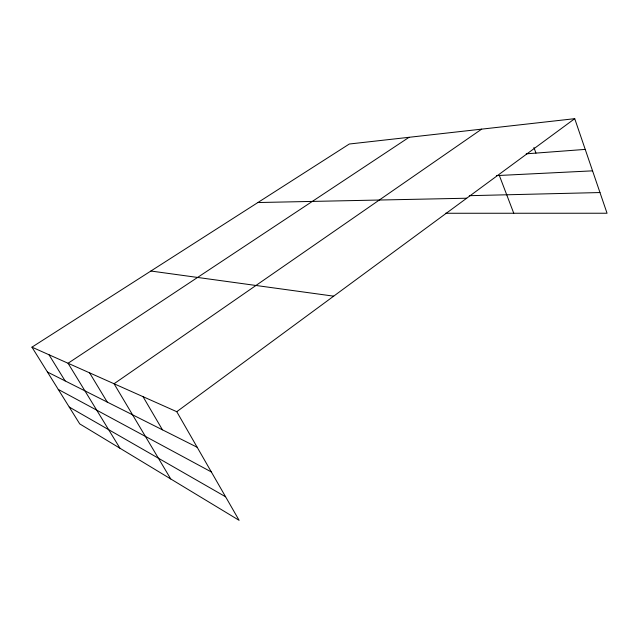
<?xml version="1.0" encoding="UTF-8"?>
<svg xmlns="http://www.w3.org/2000/svg" width="639" height="639" viewBox="0 0 639 639"><rect width="100%" height="100%" fill="white"/><g stroke="black" fill="none" stroke-linecap="round" stroke-linejoin="round"><path stroke-width="0.96" d="M574.725 118.678L349.309 144.015L31.95 347.161L176.763 411.7L574.725 118.678L607.05 213.234L445.423 213.266M481.654 129.142L114.062 383.751L170.741 478.954M409.08 137.297L68.061 363.256L119.972 448.235M526.201 153.831L585.228 149.398M496.383 175.605L592.561 170.845M469.298 195.686L599.981 192.547M257.876 202.539L466.694 198.226M150.892 271.024L333.686 296.161M47.43 372.018L197.187 447.284M58.261 389.415L211.349 471.957M69.236 407.043L225.599 496.783M31.95 347.161L79.723 423.889L239.106 520.322L176.763 411.7M48.979 354.749L65.13 380.916M89.588 372.849L107.232 402.075M143.032 396.667L162.45 429.831M499.331 175.453L513.756 213.25M533.924 147.505L535.953 153.096"/></g></svg>
